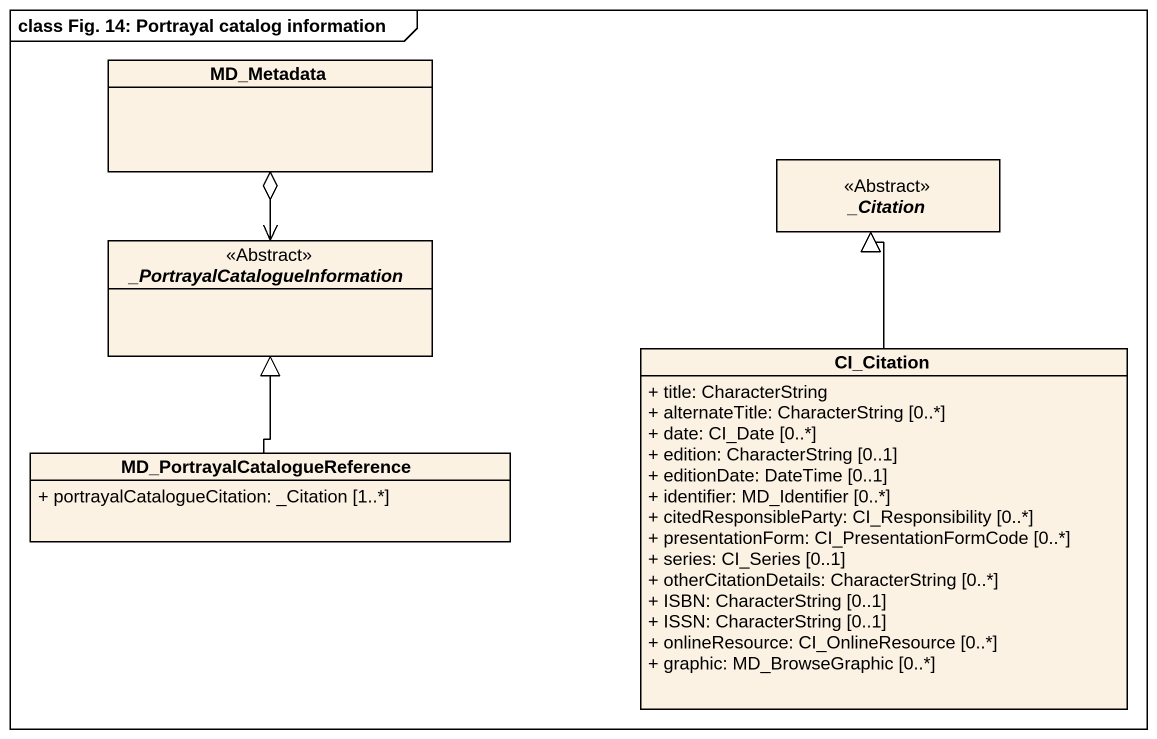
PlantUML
@startuml
mainframe class Fig. 14: Portrayal catalog information
hide circle
hide empty members
skinparam classAttributeIconSize 0
class MD_Metadata
abstract class "_Citation" as Citation <<Abstract>>
abstract class "_PortrayalCatalogueInformation" as PortrayalCatalogueInformatio <<Abstract>>
class CI_Citation {
  + title: CharacterString
  + alternateTitle: CharacterString [0..*]
  + date: CI_Date [0..*]
  + edition: CharacterString [0..1]
  + editionDate: DateTime [0..1]
  + identifier: MD_Identifier [0..*]
  + citedResponsibleParty: CI_Responsibility [0..*]
  + presentationForm: CI_PresentationFormCode [0..*]
  + series: CI_Series [0..1]
  + otherCitationDetails: CharacterString [0..*]
  + ISBN: CharacterString [0..1]
  + ISSN: CharacterString [0..1]
  + onlineResource: CI_OnlineResource [0..*]
  + graphic: MD_BrowseGraphic [0..*]
}
class "MD_PortrayalCatalogueReference" as MD_PortrayalCatalogueReferen {
  + portrayalCatalogueCitation: _Citation [1..*]
}
MD_Metadata o--> PortrayalCatalogueInformatio
CI_Citation -up-|> Citation
MD_PortrayalCatalogueReferen -up-|> PortrayalCatalogueInformatio
@enduml
